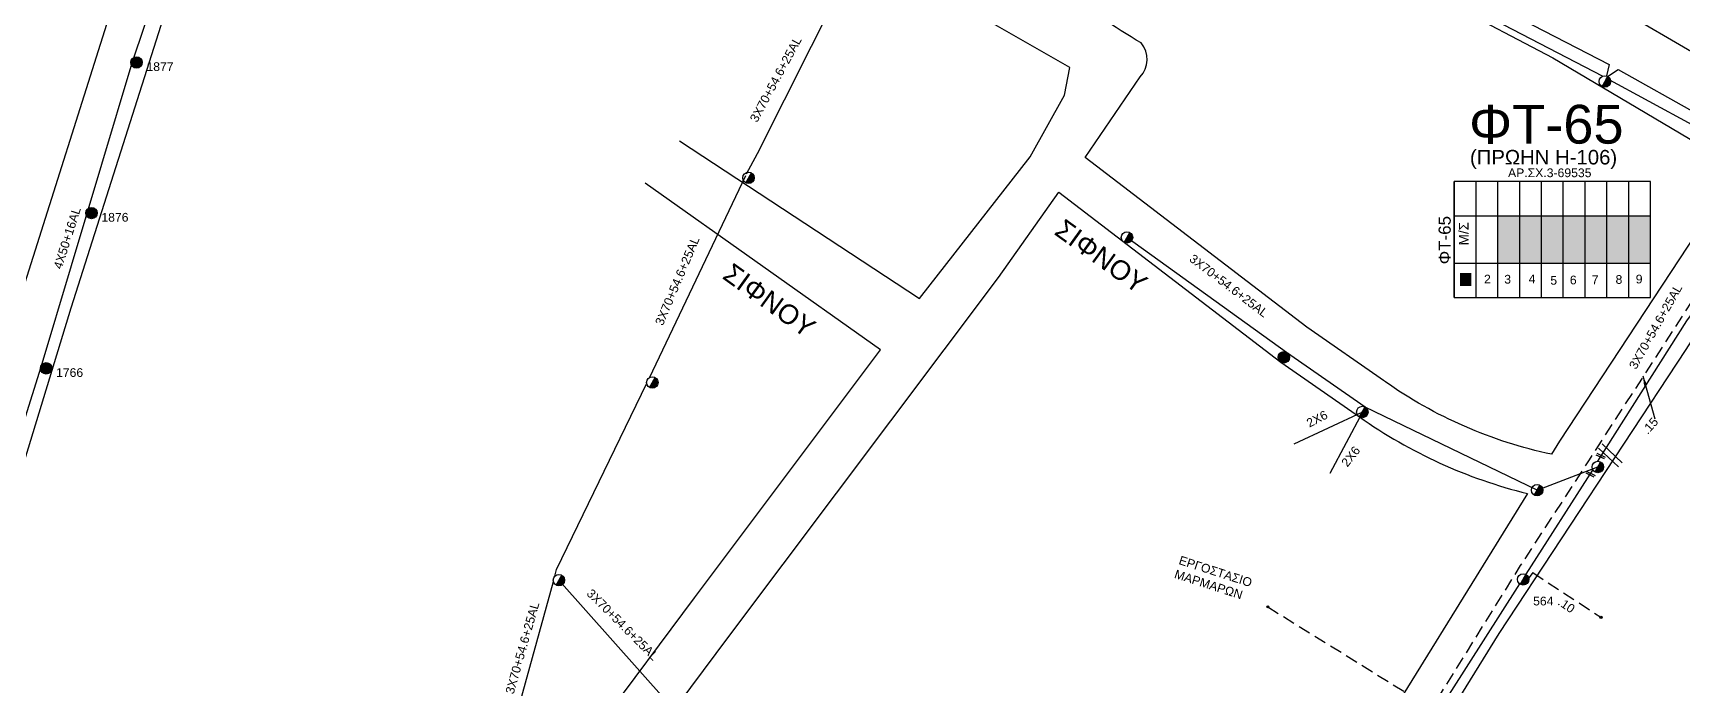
# Model space of a CAD drawing. Header units: millimetres. Extents: x 5010 to 7184, y -101 to 935.
# Drawn here: x 5841.1 to 6181.5, y 538.8 to 673.4 of the extents above; entities that cross this region are included whole.
import ezdxf
from ezdxf.enums import TextEntityAlignment as Align

# ---------------------------------------------------------------- set-up
doc = ezdxf.new("R2010")
doc.units = ezdxf.units.MM
doc.linetypes.add('DASHED', pattern=[19.05, 12.7, -6.35])
for name, color, linetype in [('Ασφαλειοκιβώτια Χ.Τ 9 αναχωρήσεων', 7, 'Continuous'), ('Γυμνά εναέρια ΧΤ και ΦΟΠ (3Φ)   4x50+16AL', 7, 'Continuous'), ('Επιγραφές - Σχήματα', 7, 'Continuous'), ('Μηχανική τομή', 7, 'Continuous'), ('Στύλος Ξύλινος', 7, 'Continuous'), ('Στύλος Ξύλινος @ 1', 7, 'Continuous'), ('Στύλος ΦΜ', 7, 'Continuous'), ('Στύλος ΦΜ @ 1', 7, 'Continuous'), ('Συνδέσεις', 7, 'Continuous'), ('Συνεστραμμένα ΧΤ   3x70+54.6+25AL', 7, 'SYN_LINE'), ('Συνεστραμμένα ΧΤ   4x120+25AL', 7, 'SYN_LINE'), ('Τομή', 7, 'Continuous'), ('Υπόβαθρο ΔΕΗ', 7, 'Continuous'), ('Υπόγεια Καλώδια Δικτύου ΧΤ   .10', 7, 'DASHED'), ('Υπόγεια Καλώδια Δικτύου ΧΤ   .15', 7, 'DASHED')]:
    doc.layers.add(name, color=color, linetype=linetype)
doc.styles.get("Standard").update_dxf_attribs({"font": 'arial.ttf'})
doc.linetypes.add('SYN_LINE', pattern='A,0.5,-0.0001,["/\\/\\/\\/",Standard,S=0.1,R=0,X=0,Y=-0.05],-0.25', length=0.7501)
doc.dimstyles.new('ISO-25', dxfattribs={"dimtxt": 2.5, "dimasz": 2.5, "dimexe": 1.25, "dimexo": 0.625, "dimtad": 1, "dimtxsty": 'Standard', "dimcen": 2.5, "dimaunit": 2, "dimazin": 0, "dimtfac": 1, "dimtmove": 0, "dimatfit": 3, "dimfxl": 1, "dimarcsym": 0})

# ---------------------------------------------------------------- blocks, each defined once
blk = doc.blocks.new('ΑΣΦΑΛΕΙΟΚΙΒΩΤΙΟ ΥΠΟΣΤΑΘΜΟΥ 9 ΑΝΑΧΩΡΗΣΕΩΝ')
at = {"layer": 'Ασφαλειοκιβώτια Χ.Τ 9 αναχωρήσεων', "ltscale": 40}
for p, q in [((-23.8, 40.36), (24.02, 40.36)), ((-9.72, 40.36), (-9.72, -40.64)), ((9.94, 40.36), (9.94, -40.64)), ((-23.8, 31.36), (24.02, 31.36)), ((-23.8, 22.36), (24.02, 22.36)), ((-23.8, 13.36), (24.02, 13.36)), ((-23.8, 4.36), (24.02, 4.36)), ((-23.8, -4.64), (24.02, -4.64)), ((-23.8, -13.64), (24.02, -13.64)), ((-23.8, -22.64), (24.02, -22.64)), ((-23.8, -31.64), (24.02, -31.64))]:
    blk.add_line(p, q, dxfattribs=at)
at = {"layer": 'Ασφαλειοκιβώτια Χ.Τ 9 αναχωρήσεων'}
blk.add_lwpolyline([(-23.8, -40.64), (24.02, -40.64), (24.02, 40.36), (-23.8, 40.36)], close=True, dxfattribs=at)
for s, p in [('1', (-18.22, 37.06)), ('2', (-18.02, 28.07)), ('3', (-18.09, 19.73)), ('4', (-17.94, 9.66)), ('5', (-18.55, 0.71)), ('6', (-18.4, -7.35)), ('7', (-18.34, -16.37)), ('8', (-18.19, -26.2)), ('9', (-18.02, -34.53))]:
    blk.add_text(s, height=3.6, rotation=270, dxfattribs=at).set_placement(p)
at = {"layer": 'Ασφαλειοκιβώτια Χ.Τ 9 αναχωρήσεων', "ltscale": 40}
for tag, height, p in [('ΟΝΟΜΑ', 5, (-0.16, 44.31)), ('ΚΕΙΜΕΝΟ 1', 2, (17.06, 35.59)), ('ΚΕΙΜΕΝΟ 2', 2, (17.06, 26.88)), ('ΚΕΙΜΕΝΟ 3', 2, (17.06, 17.69)), ('ΚΕΙΜΕΝΟ 4', 2, (17.06, 8.71)), ('ΚΕΙΜΕΝΟ 5', 2, (17.06, -0.13)), ('ΚΕΙΜΕΝΟ 6', 2, (17.06, -9.05)), ('ΚΕΙΜΕΝΟ 7', 2, (17.06, -18.13)), ('ΚΕΙΜΕΝΟ 8', 2, (17.06, -26.85)), ('ΚΕΙΜΕΝΟ 9', 2, (17.06, -35.99)), ('ΣΧ', 2, (-0.1, -42.64))]:
    blk.add_attdef(tag, text='', height=height, dxfattribs=at).set_placement(p, align=Align.MIDDLE_CENTER)
blk = doc.blocks.new('ΥΠΑΡΧΩΝ ΤΣΙΜΕΝΤΕΝΙΟΣ ΣΤΥΛΟΣ')
at = {"layer": 'Στύλος ΦΜ'}
blk.add_hatch(color=256, dxfattribs=at).paths.add_polyline_path([(-1.29, -2.28, 0.574793), (2.62, 0, 0.268822), (1.3, 2.27)])
blk.add_line((-1.29, -2.28), (1.3, 2.27), dxfattribs=at)
blk.add_circle((0, 0), 2.62, dxfattribs=at)
at = {"layer": 'Στύλος ΦΜ', "flags": 4}
for tag, p in [('ΑΡΙΘΜΟΣ', (-4.68, 8.05)), ('ΤΥΠΟΣ', (-4.91, 3.03))]:
    blk.add_attdef(tag, p, '', height=4, dxfattribs=at)
blk = doc.blocks.new('ΤΟΜΗ')
at = {"layer": 'Τομή', "ltscale": 40}
for p, q in [((-5.68, 0), (5.68, 0)), ((5.68, -2.33), (-5.68, -2.33))]:
    blk.add_line(p, q, dxfattribs=at)
blk = doc.blocks.new('ΥΠΑΡΧΩΝ ΞΥΛΙΝΟΣ ΣΤΥΛΟΣ')
at = {"layer": 'Στύλος Ξύλινος'}
h = blk.add_hatch(color=7, dxfattribs=at)
h.paths.add_polyline_path([(-2.62, 0, 0.270008), (-1.29, -2.28), (1.3, 2.27, 0.576266)])
h.paths.add_polyline_path([(-1.29, -2.28, 0.574793), (2.62, 0, 0.268822), (1.3, 2.27)])
at = {"layer": 'Στύλος Ξύλινος', "color": 7}
blk.add_line((-1.29, -2.28), (1.3, 2.27), dxfattribs=at)
blk.add_circle((0, 0), 2.62, dxfattribs=at)
at = {"layer": 'Στύλος Ξύλινος', "flags": 4}
for tag, p in [('ΑΡΙΘΜΟΣ', (-4.91, 8.6)), ('ΤΥΠΟΣ', (-4.85, 3.39))]:
    blk.add_attdef(tag, p, '', height=4, dxfattribs=at)
blk = doc.blocks.new('ΜΗΧΑΝΙΚΗ ΤΟΜΗ')
at = {"layer": 'Μηχανική τομή', "ltscale": 40}
for p, q in [((-1.89, 0.78), (1.89, 0.78)), ((1.89, 0), (-1.89, 0))]:
    blk.add_line(p, q, dxfattribs=at)
blk = doc.blocks.new('_ΣΥΝΔΕΣΗ')
at = {"layer": 'Συνδέσεις', "linetype": 'SYN_LINE', "ltscale": 40}
blk.add_hatch(color=256, dxfattribs=at).paths.add_polyline_path([(0.5, -0.01, 1), (-0.5, -0.01, 1)])
at = {"layer": 'Συνδέσεις'}
blk.add_circle((0, -0.01), 0.5, dxfattribs=at)

msp = doc.modelspace()

# ---------------------------------------------------------------- hatches: boundary and pattern name
at = {"layer": 'Ασφαλειοκιβώτια Χ.Τ 9 αναχωρήσεων'}
for color, points in [(1, [(6143.31, 635.67), (6143.31, 625.84), (6147.81, 625.84), (6147.81, 635.67)]), (2, [(6147.81, 635.67), (6147.81, 625.84), (6152.31, 625.84), (6152.31, 635.67)]), (30, [(6152.31, 635.67), (6152.31, 625.84), (6156.81, 625.84), (6156.81, 635.67)]), (85, [(6156.81, 635.67), (6156.81, 625.84), (6161.31, 625.84), (6161.31, 635.67)]), (6, [(6161.31, 635.67), (6161.31, 625.84), (6165.81, 625.84), (6165.81, 635.67)]), (27, [(6165.81, 635.67), (6165.81, 625.84), (6170.31, 625.84), (6170.31, 635.67)]), (133, [(6170.31, 635.67), (6170.31, 625.84), (6174.81, 625.84), (6174.81, 635.67)]), (151, [(6135.51, 621.14), (6137.82, 621.14), (6137.82, 623.85), (6135.51, 623.85)])]:
    msp.add_hatch(color=color, dxfattribs=at).paths.add_polyline_path(points)

# ---------------------------------------------------------------- linework, layer by layer
at = {"layer": 'Γυμνά εναέρια ΧΤ και ΦΟΠ (3Φ)   4x50+16AL', "color": 85, "flags": 128}
msp.add_lwpolyline([(5757.92, 371.22), (5768.24, 416.65), (5778.12, 453.1), (5790.19, 492.22), (5807.55, 487.99), (5829.2, 561.24), (5842.84, 604.5), (5861.56, 667.24), (5890.42, 752.97), (5909.25, 740.91), (5931.04, 728.89)], dxfattribs=at)
at = {"layer": 'Συνεστραμμένα ΧΤ   3x70+54.6+25AL', "color": 6, "linetype": 'SYN_LINE', "ltscale": 15}
for q in [(6101.24, 588.51), (6108.63, 582.44)]:
    msp.add_line((6115.37, 595.15), q, dxfattribs=at)
at = {"layer": 'Συνεστραμμένα ΧΤ   3x70+54.6+25AL', "color": 133, "linetype": 'SYN_LINE', "ltscale": 20, "flags": 128}
for points in [[(5988.3, 644.34), (5990.62, 648.47), (6007.27, 681.81)], [(6142.74, 676.32), (6143.7, 675.83), (6146.13, 677.25), (6166.26, 666.85), (6165.71, 664.51)], [(6165.95, 664.36), (6168.15, 665.87), (6184.6, 656.64), (6185.32, 654.51)], [(5968.29, 602.24), (5988.21, 643.97)], [(5949.16, 562.67), (5967.73, 601.09)], [(5948.78, 561.28), (5949.16, 562.67)], [(5940.72, 532.02), (5948.48, 560.19)], [(5949.63, 560.46), (5971.9, 535.42)]]:
    msp.add_lwpolyline(points, dxfattribs=at)
at = {"layer": 'Συνεστραμμένα ΧΤ   3x70+54.6+25AL', "color": 151, "linetype": 'SYN_LINE', "ltscale": 20, "flags": 128}
msp.add_lwpolyline([(6163.94, 584.98), (6182.32, 614), (6201.16, 639.49)], dxfattribs=at)
at = {"layer": 'Συνεστραμμένα ΧΤ   3x70+54.6+25AL', "color": 6, "linetype": 'SYN_LINE', "ltscale": 25, "flags": 128}
msp.add_lwpolyline([(6151.41, 579.03), (6115.95, 596.17), (6099.74, 607.46), (6066.81, 631.19)], dxfattribs=at)
at = {"layer": 'Συνεστραμμένα ΧΤ   3x70+54.6+25AL', "color": 6, "linetype": 'SYN_LINE', "ltscale": 20, "flags": 128}
for points in [[(6162.88, 583.31), (6149.07, 561.66)], [(6147.81, 559.69), (6129.75, 531.39)]]:
    msp.add_lwpolyline(points, dxfattribs=at)
at = {"layer": 'Συνεστραμμένα ΧΤ   3x70+54.6+25AL', "color": 6, "linetype": 'SYN_LINE', "ltscale": 15, "flags": 128}
msp.add_lwpolyline([(6151.41, 579.03), (6163.94, 583.81)], dxfattribs=at)
at = {"layer": 'Συνεστραμμένα ΧΤ   4x120+25AL', "color": 1, "linetype": 'SYN_LINE', "ltscale": 20, "flags": 128}
for points in [[(6142.59, 676.06), (6164.96, 664.47)], [(6165.62, 664.13), (6183.3, 654.51)]]:
    msp.add_lwpolyline(points, dxfattribs=at)
at = {"layer": 'Υπόβαθρο ΔΕΗ', "flags": 128}
for points in [[(5737.21, 796.03), (5727.29, 720.9), (5721.45, 664.58, 0.03013), (5717.47, 618.06, 0.007223), (5716.16, 551.49, -0.004349), (5713.85, 498.53, -0.002152), (5710.42, 430.44), (5753.57, 392.45), (5784.48, 504.12), (5801.03, 500.15), (5832.71, 600.57), (5863.5, 697.91), (5879.41, 748.28), (5821.57, 783.72), (5802.8, 686.29), (5798.16, 660.83), (5789.78, 661.6), (5805.45, 750.78), (5812.3, 789.91), (5720.14, 857.34), (5724.78, 882.58), (5633.98, 908.45)], [(5974.53, 651.11), (6024.03, 618.55), (6046.83, 647.79), (6053.92, 660.57), (6055.01, 666.26), (6037.24, 676.46, -0.071197), (5970.8, 696.19, -0.025167), (5949.19, 707.84), (5888.53, 742.68), (5868.48, 677.97), (5848.91, 616.59), (5828.78, 550.7), (5808.89, 486.12), (5791.75, 490.64), (5771.53, 421.23), (5761.62, 385.47), (5814.23, 342.39)], [(5974.53, 651.11), (6024.03, 618.55), (6046.83, 647.79), (6053.92, 660.57), (6055.01, 666.26), (6037.24, 676.46, -0.071197), (5970.8, 696.19, -0.025167), (5949.19, 707.84), (5888.53, 742.68), (5868.48, 677.97), (5848.91, 616.59), (5828.78, 550.7), (5808.89, 486.12), (5791.75, 490.64), (5771.53, 421.23), (5761.62, 385.47), (5814.23, 342.39)], [(6119.93, 601.51), (6103.88, 612.68), (6058.2, 647.65), (6069.5, 664.31, 0.393168), (6069.72, 671.31, -0.034535), (6053.84, 682.21, -0.273863), (6051.61, 688.47), (6065.48, 713.74), (6133.15, 679.53), (6154.65, 668.25), (6193.11, 645.45), (6156.06, 589.11), (6154.41, 586.43, -0.101639), (6119.98, 601.48)], [(6069.5, 664.31, 0.393168), (6069.72, 671.31, -0.034535), (6053.84, 682.21, -0.273863), (6051.61, 688.47), (6065.48, 713.74), (6133.15, 679.53), (6154.65, 668.25), (6193.11, 645.45)], [(5887.3, 354.52), (5877.54, 316.47), (5841.88, 322.66), (5823.18, 336.07), (5874.54, 402.17), (5926.57, 470.83), (5984.65, 548.81), (6040.34, 622.92), (6052.73, 640.51), (6098.57, 605.41), (6114.79, 594.13, 0.093735), (6149.41, 578.34), (6113.2, 519.72), (6090.45, 493.31), (6040.8, 435.01), (5987.65, 373.97), (5934.94, 314.04), (5915.69, 309.37), (5885.29, 315.03), (5894.61, 354.45)], [(6201.34, 638.08), (6227.02, 616.13), (6249.07, 595.45, 0.046686), (6220.26, 551.1), (6191.91, 511.02), (6178.56, 492.61), (6125.31, 440.11), (6066.02, 380.22), (6024.39, 339.39), (5972.4, 324.45), (5965.77, 332.93), (6017.27, 391.54), (6045.76, 424.49), (6101.53, 490), (6120.27, 511.75), (6143.56, 549.42), (6182.14, 608.06), (6201.34, 638.08)], [(6201.34, 638.08), (6227.02, 616.13), (6249.07, 595.45, 0.046686), (6220.26, 551.1), (6191.91, 511.02), (6178.56, 492.61), (6125.31, 440.11), (6066.02, 380.22), (6024.39, 339.39), (5972.4, 324.45), (5965.77, 332.93), (6017.27, 391.54), (6045.76, 424.49), (6101.53, 490), (6120.27, 511.75), (6143.56, 549.42), (6182.14, 608.06), (6201.34, 638.08)]]:
    msp.add_lwpolyline(points, format="xyb", dxfattribs=at)
for points in [[(6122.47, 807.47), (6100.21, 752.19), (6087.94, 720.66), (6153.79, 686.8), (6199.11, 660.31), (6211.2, 676.75), (6232.01, 708.94), (6239.06, 719.85), (6250.92, 735.42), (6259.21, 745.33), (6216.48, 765.77), (6153.8, 792.74), (6122.47, 807.47)], [(6122.47, 807.47), (6100.21, 752.19), (6087.94, 720.66), (6153.79, 686.8), (6199.11, 660.31), (6211.2, 676.75), (6232.01, 708.94), (6239.06, 719.85), (6250.92, 735.42), (6259.21, 745.33), (6216.48, 765.77), (6153.8, 792.74), (6122.47, 807.47)], [(6193.11, 645.45), (6156.06, 589.11), (6154.41, 586.43)], [(5814.23, 342.39), (5843.48, 379.73), (5857.87, 398.18), (5833.4, 416.39), (5837.59, 422.04), (5862.55, 403.92), (5909.8, 465.33), (5874.23, 483.16), (5878.29, 491.18), (5914.79, 472.3), (5933.11, 496.92), (5894.26, 515.27), (5897.93, 523.45), (5938.65, 504.5), (5977.57, 556.82), (6015.95, 607.99), (5967.44, 642.39)], [(5814.23, 342.39), (5843.48, 379.73), (5857.87, 398.18), (5833.4, 416.39), (5837.59, 422.04), (5862.55, 403.92), (5909.8, 465.33), (5874.23, 483.16), (5878.29, 491.18), (5914.79, 472.3), (5933.11, 496.92), (5894.26, 515.27), (5897.93, 523.45), (5938.65, 504.5), (5977.57, 556.82), (6015.95, 607.99), (5967.44, 642.39)], [(5887.3, 354.52), (5877.54, 316.47), (5841.88, 322.66), (5823.18, 336.07), (5874.54, 402.17), (5926.57, 470.83), (5984.65, 548.81), (6040.34, 622.92), (6052.73, 640.51)], [(6149.41, 578.34), (6113.2, 519.72), (6090.45, 493.31), (6040.8, 435.01), (5987.65, 373.97), (5934.94, 314.04), (5915.69, 309.37), (5885.29, 315.03), (5894.61, 354.45)]]:
    msp.add_lwpolyline(points, dxfattribs=at)
at = {"layer": 'Υπόγεια Καλώδια Δικτύου ΧΤ   .10', "color": 6, "linetype": 'DASHED', "ltscale": 0.2}
msp.add_line((6150.51, 562.01), (6149.16, 560.17), dxfattribs=at)
at = {"layer": 'Υπόγεια Καλώδια Δικτύου ΧΤ   .10', "color": 6, "linetype": 'DASHED', "ltscale": 0.2, "flags": 128}
msp.add_lwpolyline([(6150.51, 562.01), (6164.58, 552.8)], dxfattribs=at)
at = {"layer": 'Υπόγεια Καλώδια Δικτύου ΧΤ   .15', "color": 30, "linetype": 'DASHED', "ltscale": 0.2, "flags": 128}
msp.add_lwpolyline([(6095.86, 554.94), (6129.65, 533.96), (6148.02, 563.46), (6162.23, 585.28), (6183.25, 617.82), (6194.12, 633.39), (6199.75, 640.41), (6194.34, 645.52, -0.788911), (6189.34, 649.2, 0.385081)], format="xyb", dxfattribs=at)

# ---------------------------------------------------------------- block references
at = {"layer": 'Ασφαλειοκιβώτια Χ.Τ 9 αναχωρήσεων', "xscale": 0.5, "yscale": 0.5, "zscale": 0.5, "rotation": 90}
msp.add_blockref('ΑΣΦΑΛΕΙΟΚΙΒΩΤΙΟ ΥΠΟΣΤΑΘΜΟΥ 9 ΑΝΑΧΩΡΗΣΕΩΝ', (6154.5, 630.7), dxfattribs=at).add_auto_attribs({'ΟΝΟΜΑ': 'ΦΤ-65'})
at = {"layer": 'Μηχανική τομή', "xscale": 0.5000000000000242, "yscale": 0.5000000000000242, "zscale": 0.5000000000000242, "rotation": 334.8146233839268}
for p in [(6164.44, 585.87), (6162.36, 582.11)]:
    msp.add_blockref('ΜΗΧΑΝΙΚΗ ΤΟΜΗ', p, dxfattribs=at)
at = {"layer": 'Στύλος Ξύλινος @ 1', "ltscale": 40}
ref = msp.add_blockref('ΥΠΑΡΧΩΝ ΞΥΛΙΝΟΣ ΣΤΥΛΟΣ', (5862.49, 667.3), dxfattribs=dict(at, xscale=0.4499999999998181, yscale=0.4499999999998181, zscale=0.4499999999998181))
ref.add_attrib('ΑΡΙΘΜΟΣ', '1877', (5864.54, 665.53), dxfattribs={"layer": 'Στύλος Ξύλινος', "height": 1.8, "flags": 4})
ref = msp.add_blockref('ΥΠΑΡΧΩΝ ΞΥΛΙΝΟΣ ΣΤΥΛΟΣ', (5853.2, 636.21), dxfattribs=dict(at, xscale=0.4499999999998181, yscale=0.4499999999998181, zscale=0.4499999999998181))
ref.add_attrib('ΑΡΙΘΜΟΣ', '1876', (5855.24, 634.44), dxfattribs={"layer": 'Στύλος Ξύλινος', "height": 1.8, "flags": 4})
at = {"layer": 'Στύλος Ξύλινος @ 1', "ltscale": 40, "xscale": 0.4499999999998181, "yscale": 0.4499999999998181, "zscale": 0.4499999999998181}
msp.add_blockref('ΥΠΑΡΧΩΝ ΞΥΛΙΝΟΣ ΣΤΥΛΟΣ', (6099.15, 606.43), dxfattribs=at)
at = {"layer": 'Στύλος Ξύλινος @ 1', "ltscale": 40}
ref = msp.add_blockref('ΥΠΑΡΧΩΝ ΞΥΛΙΝΟΣ ΣΤΥΛΟΣ', (5843.85, 604.16), dxfattribs=dict(at, xscale=0.4499999999998181, yscale=0.4499999999998181, zscale=0.4499999999998181))
ref.add_attrib('ΑΡΙΘΜΟΣ', '1766', (5845.89, 602.39), dxfattribs={"layer": 'Στύλος Ξύλινος', "height": 1.8, "flags": 4})
at = {"layer": 'Στύλος ΦΜ @ 1', "ltscale": 40, "xscale": 0.4499999999998181, "yscale": 0.4499999999998181, "zscale": 0.4499999999998181}
for p in [(6165.39, 663.37), (5988.75, 643.47), (5988.75, 643.47), (6066.81, 631.19), (5968.9, 601.24), (5968.9, 601.24), (6115.37, 595.15), (6163.94, 583.81), (6163.94, 583.81), (6151.41, 579.03), (5949.63, 560.46), (5949.63, 560.46)]:
    msp.add_blockref('ΥΠΑΡΧΩΝ ΤΣΙΜΕΝΤΕΝΙΟΣ ΣΤΥΛΟΣ', p, dxfattribs=at)
at = {"layer": 'Στύλος ΦΜ @ 1', "ltscale": 40}
ref = msp.add_blockref('ΥΠΑΡΧΩΝ ΤΣΙΜΕΝΤΕΝΙΟΣ ΣΤΥΛΟΣ', (6148.53, 560.61), dxfattribs=dict(at, xscale=0.4499999999998181, yscale=0.4499999999998181, zscale=0.4499999999998181))
ref.add_attrib('ΤΥΠΟΣ', '564', (6150.59, 555.24), dxfattribs={"layer": 'Στύλος ΦΜ', "height": 1.8, "flags": 4})
ref = msp.add_blockref('ΥΠΑΡΧΩΝ ΤΣΙΜΕΝΤΕΝΙΟΣ ΣΤΥΛΟΣ', (6148.53, 560.61), dxfattribs=dict(at, xscale=0.4499999999998181, yscale=0.4499999999998181, zscale=0.4499999999998181))
ref.add_attrib('ΤΥΠΟΣ', '564', (6150.59, 555.24), dxfattribs={"layer": 'Στύλος ΦΜ', "height": 1.8, "flags": 4})
at = {"layer": 'Συνδέσεις', "xscale": 0.4500000000000455, "yscale": 0.4500000000000455, "zscale": 0.4500000000000455}
for p in [(6095.86, 554.95), (6164.58, 552.8)]:
    msp.add_blockref('_ΣΥΝΔΕΣΗ', p, dxfattribs=at)
at = {"layer": 'Τομή', "xscale": 0.5000000000000308, "yscale": 0.5000000000000308, "zscale": 0.5000000000000308, "rotation": 316.9992953451036}
msp.add_blockref('ΤΟΜΗ', (6166.92, 586.62), dxfattribs=at)

# ---------------------------------------------------------------- texts
at = {"layer": 'Γυμνά εναέρια ΧΤ και ΦΟΠ (3Φ)   4x50+16AL'}
msp.add_text('4X50+16AL', height=1.8, rotation=72.3717, dxfattribs=at).set_placement((5848.18, 631.07), align=Align.MIDDLE)
at = {"layer": 'Επιγραφές - Σχήματα', "linetype": 'DASHED', "ltscale": 0.2, "attachment_point": 1}
for s, insert, char_height, width in [('ΦΤ-65', (6137.36, 658.54), 8, 24.9768), ('ΑΡ.ΣΧ.3-69535', (6145.42, 645.42), 1.8, 10.8079)]:
    msp.add_mtext(s, dxfattribs=dict(at, insert=insert, char_height=char_height, width=width))
at = {"layer": 'Επιγραφές - Σχήματα', "linetype": 'Continuous', "ltscale": 0.2, "insert": (6137.56, 649.24), "char_height": 3, "width": 31.6211, "attachment_point": 1}
msp.add_mtext('(ΠΡΩΗΝ Η-106)', dxfattribs=at)
at = {"layer": 'Επιγραφές - Σχήματα', "linetype": 'DASHED', "ltscale": 0.2, "attachment_point": 1}
for s, insert, char_height, width, rotation in [('ΣΙΦΝΟΥ', (6053.91, 635.22), 4, 21.7139, 324.2491), ('Μ/Σ', (6135.27, 629.54), 2, 4.9991, 90), ('ΣΙΦΝΟΥ', (5985.46, 626.11), 4, 24.2914, 324.2491), ('ΕΡΓΟΣΤΑΣΙΟ ΜΑΡΜΑΡΩΝ', (6077.9, 565.52), 1.8, 18.3254, 342.1427)]:
    msp.add_mtext(s, dxfattribs=dict(at, insert=insert, char_height=char_height, width=width, rotation=rotation))
at = {"layer": 'Συνεστραμμένα ΧΤ   3x70+54.6+25AL', "ltscale": 20}
for s, rotation, p in [('3X70+54.6+25AL', 61.6765, (5994.35, 663.82)), ('3X70+54.6+25AL', 67.0566, (5974.04, 622.21)), ('3X70+54.6+25AL', 322.6465, (6087.83, 621.21)), ('3X70+54.6+25AL', 60.5611, (6175.85, 612.77)), ('2X6', 27.5031, (6106.01, 593.74)), ('2X6', 51.5433, (6112.96, 585.99)), ('3X70+54.6+25AL', 315.0272, (5962.76, 551.26)), ('3X70+54.6+25AL', 74.1533, (5942.08, 546.47))]:
    msp.add_text(s, height=1.8, rotation=rotation, dxfattribs=at).set_placement(p, align=Align.MIDDLE)
at = {"layer": 'Υπόγεια Καλώδια Δικτύου ΧΤ   .10', "ltscale": 0.2}
msp.add_text('.10', height=1.8, rotation=325.8656, dxfattribs=at).set_placement((6157.48, 555.27), align=Align.MIDDLE)
at = {"layer": 'Υπόγεια Καλώδια Δικτύου ΧΤ   .15', "ltscale": 0.2}
msp.add_text('.15', height=1.8, rotation=48.4765, dxfattribs=at).set_placement((6174.74, 592.31), align=Align.MIDDLE)

# ---------------------------------------------------------------- leaders
at = {"layer": 'Επιγραφές - Σχήματα', "ltscale": 40}
msp.add_leader([(6173.25, 602.59), (6175.73, 593.76)], dimstyle='ISO-25', override={"dimasz": 2, "dimtad": 0}, dxfattribs=at)

doc.saveas('drawing.dxf')
